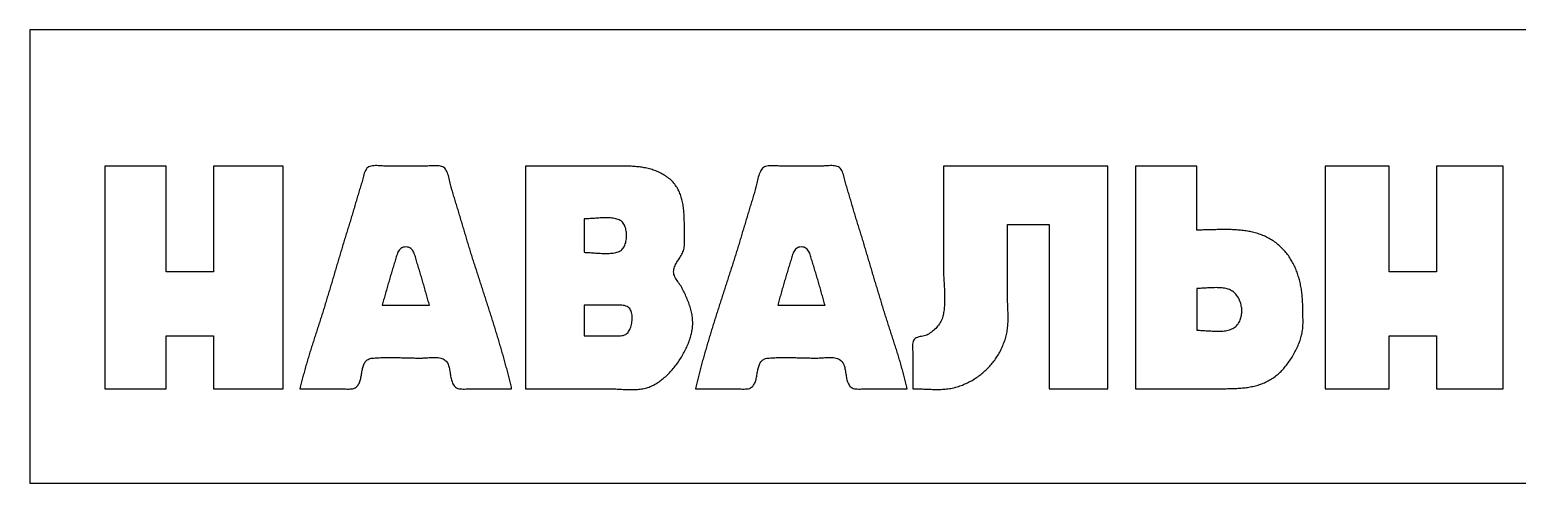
# Model space of a CAD drawing. Extents: x 0 to 2000, y 0 to 326.
# Drawn here: x 0 to 1068, y 0 to 326 of the extents above; entities that cross this region are included whole.
import ezdxf

# ---------------------------------------------------------------- set-up
doc = ezdxf.new("R2010")
doc.units = 0
doc.layers.add('C18', color=18, linetype='CONTINUOUS')
doc.layers.add('C7', color=7, linetype='CONTINUOUS')

msp = doc.modelspace()

# ---------------------------------------------------------------- linework, layer by layer
at = {"layer": 'C18'}
for points in [[(0, 326)], [(0, 326), (0, 0), (2000, 0), (2000, 326), (0, 326)]]:
    msp.add_lwpolyline(points, dxfattribs=at)
at = {"layer": 'C7'}
for points in [[(54, 228), (54, 68), (98, 68), (98, 106), (132, 106), (132, 68), (182, 68), (182, 228), (132, 228), (132, 152), (98, 152), (98, 228), (54, 228)], [(302.8587, 212), (302.6256, 212.8603), (302.3976, 213.787), (302.1701, 214.7682), (301.9389, 215.7917), (301.6996, 216.8456), (301.448, 217.9176), (301.1796, 218.9958), (300.8902, 220.0681), (300.5754, 221.1225), (300.2309, 222.1469), (299.8524, 223.1292), (299.4354, 224.0574), (298.9758, 224.9193), (298.4692, 225.7031), (297.9112, 226.3966), (297.2867, 226.9553), (296.5518, 227.3978), (295.7228, 227.7359), (294.8158, 227.9817), (293.8468, 228.1471), (292.832, 228.2442), (291.7875, 228.2849), (290.7295, 228.2813), (289.674, 228.2453), (288.6373, 228.189), (287.6354, 228.1243), (286.6844, 228.0632), (285.8006, 228.0178), (285, 228), (255, 228), (254.1737, 228.0181), (253.2694, 228.0645), (252.3027, 228.127), (251.2896, 228.1935), (250.2459, 228.2519), (249.1876, 228.2901), (248.1305, 228.2959), (247.0906, 228.2572), (246.0835, 228.1619), (245.1254, 227.9978), (244.232, 227.7529), (243.4192, 227.4151), (242.7029, 226.9722), (242.0438, 226.3706), (241.4698, 225.6422), (240.9715, 224.808), (240.5394, 223.8889), (240.1642, 222.9059), (239.8365, 221.8801), (239.5469, 220.8323), (239.2859, 219.7837), (239.0442, 218.7552), (238.8124, 217.7677), (238.5811, 216.8423), (238.341, 216), (238.041, 215.0352), (237.7429, 214.0699), (237.4466, 213.104), (237.152, 212.1376), (236.859, 211.1707), (236.5673, 210.2034), (236.277, 209.2357), (235.9877, 208.2676), (235.6994, 207.2993), (235.4121, 206.3306), (235.1254, 205.3617), (234.8394, 204.3926), (234.5538, 203.4234), (234.2685, 202.4541), (233.9835, 201.4847), (233.6985, 200.5153), (233.4134, 199.5459), (233.1282, 198.5766), (232.8426, 197.6074), (232.5566, 196.6383), (232.2699, 195.6694), (231.9825, 194.7008), (231.6943, 193.7324), (231.405, 192.7643), (231.1146, 191.7966), (230.8229, 190.8292), (230.5299, 189.8623), (230.2353, 188.8959), (229.939, 187.93), (229.641, 186.9647), (229.341, 186), (229.0401, 185.0346), (228.7402, 184.069), (228.441, 183.1031), (228.1427, 182.1369), (227.8452, 181.1705), (227.5484, 180.2039), (227.2523, 179.2371), (226.9569, 178.27), (226.6622, 177.3027), (226.3681, 176.3353), (226.0746, 175.3676), (225.7817, 174.3998), (225.4894, 173.4318), (225.1976, 172.4636), (224.9063, 171.4953), (224.6155, 170.5268), (224.3251, 169.5582), (224.0352, 168.5894), (223.7456, 167.6206), (223.4564, 166.6516), (223.1676, 165.6825), (222.879, 164.7133), (222.5907, 163.744), (222.3027, 162.7747), (222.0149, 161.8053), (221.7273, 160.8358), (221.4399, 159.8662), (221.1526, 158.8967), (220.8655, 157.9271), (220.5784, 156.9574), (220.2914, 155.9877), (220.0044, 155.0181), (219.7174, 154.0484), (219.4304, 153.0787), (219.1434, 152.1091), (218.8563, 151.1395), (218.569, 150.1699), (218.2817, 149.2003), (217.9942, 148.2308), (217.7065, 147.2614), (217.4185, 146.292), (217.1304, 145.3227), (216.842, 144.3535), (216.5532, 143.3843), (216.2642, 142.4153), (215.9748, 141.4464), (215.685, 140.4776), (215.3948, 139.5089), (215.1042, 138.5404), (214.8131, 137.572), (214.5215, 136.6038), (214.2294, 135.6357), (213.9368, 134.6678), (213.6436, 133.7001), (213.3498, 132.7325), (213.0554, 131.7652), (212.7603, 130.798), (212.4645, 129.8311), (212.168, 128.8644), (211.8708, 127.8979), (211.5728, 126.9317), (211.274, 125.9657), (210.9745, 125), (210.6764, 124.043), (210.377, 123.0857), (210.0762, 122.1282), (209.7742, 121.1704), (209.471, 120.2123), (209.1668, 119.254), (208.8617, 118.2954), (208.5557, 117.3365), (208.2489, 116.3773), (207.9415, 115.4178), (207.6335, 114.458), (207.325, 113.498), (207.0161, 112.5376), (206.7069, 111.577), (206.3975, 110.6161), (206.088, 109.6548), (205.7785, 108.6933), (205.4691, 107.7314), (205.1598, 106.7693), (204.8508, 105.8068), (204.5421, 104.844), (204.2339, 103.8809), (203.9263, 102.9175), (203.6193, 101.9537), (203.313, 100.9896), (203.0075, 100.0253), (202.7029, 99.0605), (202.3994, 98.0955), (202.097, 97.1301), (201.7957, 96.1643), (201.4958, 95.1983), (201.1972, 94.2319), (200.9001, 93.2651), (200.6046, 92.298), (200.3107, 91.3305), (200.0186, 90.3627), (199.7284, 89.3946), (199.4401, 88.426), (199.1538, 87.4572), (198.8696, 86.4879), (198.5877, 85.5183), (198.3081, 84.5483), (198.0309, 83.578), (197.7563, 82.6073), (197.4842, 81.6362), (197.2148, 80.6647), (196.9482, 79.6928), (196.6844, 78.7206), (196.4237, 77.748), (196.166, 76.775), (195.9114, 75.8016), (195.6601, 74.8278), (195.4122, 73.8536), (195.1677, 72.879), (194.9267, 71.904), (194.6893, 70.9286), (194.4557, 69.9528), (194.2259, 68.9766), (194, 68)], [(469.5817, 168), (469.7858, 168.9522), (469.9423, 169.9234), (470.0564, 170.9107), (470.1333, 171.9111), (470.1781, 172.9218), (470.1962, 173.9399), (470.1927, 174.9624), (470.1728, 175.9864), (470.1416, 177.009), (470.1045, 178.0274), (470.0666, 179.0386), (470.033, 180.0397), (470.0091, 181.0278), (470, 182), (470.0003, 182.9309), (470.0008, 183.8684), (470.0003, 184.8118), (469.998, 185.7604), (469.9928, 186.7136), (469.9838, 187.6706), (469.97, 188.6309), (469.9505, 189.5938), (469.9241, 190.5585), (469.8901, 191.5245), (469.8474, 192.491), (469.795, 193.4575), (469.732, 194.4232), (469.6574, 195.3875), (469.5701, 196.3498), (469.4693, 197.3092), (469.354, 198.2653), (469.2232, 199.2173), (469.0758, 200.1646), (468.911, 201.1065), (468.7278, 202.0423), (468.5251, 202.9714), (468.3021, 203.8931), (468.0577, 204.8068), (467.791, 205.7117), (467.5009, 206.6073), (467.1866, 207.4928), (466.847, 208.3677), (466.4812, 209.2311), (466.0882, 210.0826), (465.6669, 210.9213), (465.2166, 211.7467), (464.7361, 212.5581), (464.2245, 213.3548), (463.6808, 214.1362), (463.1041, 214.9015), (462.4933, 215.6502), (461.8475, 216.3815), (461.1658, 217.0949), (460.4471, 217.7895), (459.6905, 218.4649), (458.895, 219.1203), (458.0736, 219.7516), (457.2448, 220.3523), (456.4086, 220.9232), (455.5652, 221.4651), (454.7149, 221.9786), (453.8578, 222.4645), (452.9941, 222.9236), (452.1239, 223.3567), (451.2475, 223.7644), (450.365, 224.1477), (449.4766, 224.5071), (448.5825, 224.8436), (447.6828, 225.1578), (446.7777, 225.4505), (445.8675, 225.7225), (444.9523, 225.9745), (444.0322, 226.2072), (443.1074, 226.4215), (442.1782, 226.6181), (441.2447, 226.7978), (440.3071, 226.9613), (439.3656, 227.1094), (438.4203, 227.2428), (437.4714, 227.3623), (436.5191, 227.4686), (435.5636, 227.5626), (434.605, 227.6449), (433.6436, 227.7163), (432.6795, 227.7777), (431.7129, 227.8297), (430.7439, 227.8731), (429.7728, 227.9087), (428.7998, 227.9372), (427.8249, 227.9593), (426.8484, 227.976), (425.8705, 227.9878), (424.8913, 227.9956), (423.9111, 228.0001), (422.93, 228.002), (421.9481, 228.0023), (420.9657, 228.0015), (419.9829, 228.0005), (419, 228), (356, 228)], [(356, 228), (356, 68), (415, 68), (415.9328, 67.9932), (416.883, 67.974), (417.8492, 67.9442), (418.8299, 67.9053), (419.8238, 67.8591), (420.8294, 67.8072), (421.8452, 67.7514), (422.8698, 67.6932), (423.9017, 67.6345), (424.9396, 67.5769), (425.9821, 67.5221), (427.0275, 67.4717), (428.0746, 67.4275), (429.1219, 67.3911), (430.1679, 67.3642), (431.2113, 67.3486), (432.2505, 67.3458), (433.2842, 67.3577), (434.311, 67.3858), (435.3292, 67.4318), (436.3377, 67.4975), (437.3348, 67.5845), (438.3192, 67.6945), (439.2894, 67.8293), (440.244, 67.9904), (441.1816, 68.1795), (442.1007, 68.3985), (443, 68.6489), (443.8185, 68.9096), (444.6346, 69.1997), (445.4481, 69.5184), (446.2585, 69.8651), (447.0655, 70.239), (447.8688, 70.6395), (448.6679, 71.0659), (449.4626, 71.5176), (450.2524, 71.9937), (451.0371, 72.4937), (451.8163, 73.0169), (452.5896, 73.5626), (453.3566, 74.1301), (454.1171, 74.7187), (454.8707, 75.3277), (455.617, 75.9565), (456.3556, 76.6044), (457.0863, 77.2706), (457.8086, 77.9546), (458.5223, 78.6556), (459.2269, 79.3729), (459.9221, 80.1059), (460.6076, 80.8539), (461.283, 81.6162), (461.9479, 82.3921), (462.602, 83.1809), (463.245, 83.982), (463.8765, 84.7946), (464.4961, 85.6181), (465.1035, 86.4519), (465.6983, 87.2951), (466.2803, 88.1472), (466.849, 89.0074), (467.404, 89.8751), (467.9451, 90.7496), (468.4719, 91.6302), (468.984, 92.5163), (469.4811, 93.407), (469.9628, 94.3019), (470.4288, 95.2001), (470.8787, 96.101), (471.3122, 97.0039), (471.7289, 97.9081), (472.1284, 98.813), (472.5105, 99.7179), (472.8747, 100.622), (473.2208, 101.5248), (473.5483, 102.4254), (473.8569, 103.3233), (474.1463, 104.2177), (474.416, 105.1081), (474.6658, 105.9936), (474.8953, 106.8736), (475.1042, 107.7474), (475.292, 108.6143), (475.4585, 109.4738), (475.6033, 110.325), (475.726, 111.1673), (475.8264, 112)], [(580.7723, 89.3966), (581.4847, 89.023), (582.1206, 88.58), (582.6855, 88.0727), (583.1849, 87.506), (583.6242, 86.8849), (584.0088, 86.2143), (584.3443, 85.4993), (584.6362, 84.7448), (584.8899, 83.9558), (585.1108, 83.1373), (585.3045, 82.2942), (585.4763, 81.4315), (585.6319, 80.5542), (585.7766, 79.6674), (585.916, 78.7758), (586.0554, 77.8846), (586.2004, 76.9987), (586.3565, 76.1231), (586.529, 75.2628), (586.7236, 74.4227), (586.9455, 73.6078), (587.2005, 72.8231), (587.4937, 72.0735), (587.8309, 71.3642), (588.2174, 70.6999), (588.6587, 70.0857), (589.1602, 69.5267), (589.7276, 69.0277), (590.4447, 68.5765), (591.2626, 68.2392), (592.1633, 68.0016), (593.1285, 67.8494), (594.1402, 67.7685), (595.1801, 67.7445), (596.2303, 67.7632), (597.2726, 67.8105), (598.2888, 67.872), (599.2609, 67.9336), (600.1706, 67.981), (601, 68), (630, 68), (629.774, 68.9766), (629.5442, 69.9528), (629.3105, 70.9286), (629.0732, 71.904), (628.8322, 72.879), (628.5877, 73.8535), (628.3397, 74.8277), (628.0884, 75.8015), (627.8339, 76.7749), (627.5762, 77.7479), (627.3154, 78.7206), (627.0517, 79.6928), (626.785, 80.6646), (626.5156, 81.6361), (626.2435, 82.6072), (625.9689, 83.5779), (625.6917, 84.5483), (625.4121, 85.5183), (625.1301, 86.4879), (624.846, 87.4571), (624.5597, 88.426), (624.2714, 89.3945), (623.9812, 90.3627), (623.6891, 91.3305), (623.3952, 92.2979), (623.0997, 93.265), (622.8026, 94.2318), (622.504, 95.1982), (622.2041, 96.1643), (621.9028, 97.13), (621.6004, 98.0954), (621.2968, 99.0605), (620.9923, 100.0252), (620.6868, 100.9896), (620.3805, 101.9536), (620.0735, 102.9174), (619.7659, 103.8808), (619.4577, 104.8439), (619.149, 105.8067), (618.84, 106.7692), (618.5307, 107.7314), (618.2213, 108.6932), (617.9118, 109.6548), (617.6023, 110.616), (617.2929, 111.5769), (616.9837, 112.5376), (616.6749, 113.4979), (616.3664, 114.458), (616.0584, 115.4178), (615.7509, 116.3772), (615.4442, 117.3364), (615.1382, 118.2953), (614.833, 119.254), (614.5288, 120.2123), (614.2257, 121.1704), (613.9237, 122.1282), (613.6229, 123.0857), (613.3235, 124.043), (613.0255, 125), (612.7259, 125.9657), (612.4271, 126.9317), (612.1291, 127.8979), (611.8319, 128.8644), (611.5354, 129.8311), (611.2396, 130.798), (610.9446, 131.7652), (610.6501, 132.7325), (610.3563, 133.7001), (610.0631, 134.6678), (609.7705, 135.6357), (609.4784, 136.6038), (609.1868, 137.572), (608.8957, 138.5404), (608.6051, 139.509), (608.3149, 140.4776), (608.0251, 141.4464), (607.7357, 142.4153), (607.4467, 143.3844), (607.1579, 144.3535), (606.8695, 145.3227), (606.5814, 146.292), (606.2934, 147.2614), (606.0057, 148.2308), (605.7182, 149.2004), (605.4308, 150.1699), (605.1436, 151.1395), (604.8565, 152.1091), (604.5694, 153.0788), (604.2824, 154.0484), (603.9955, 155.0181), (603.7085, 155.9878), (603.4215, 156.9574), (603.1344, 157.9271), (602.8472, 158.8967), (602.5599, 159.8663), (602.2725, 160.8358), (601.9849, 161.8053), (601.6971, 162.7747), (601.4091, 163.7441), (601.1208, 164.7133), (600.8323, 165.6825), (600.5434, 166.6516), (600.2542, 167.6206), (599.9646, 168.5894), (599.6747, 169.5582), (599.3843, 170.5268), (599.0935, 171.4953), (598.8022, 172.4636), (598.5104, 173.4318), (598.218, 174.3998), (597.9252, 175.3676), (597.6317, 176.3353), (597.3376, 177.3028), (597.0429, 178.27), (596.7475, 179.2371), (596.4514, 180.2039), (596.1546, 181.1705), (595.8571, 182.1369), (595.5588, 183.1031), (595.2596, 184.069), (594.9597, 185.0346), (594.6589, 186), (594.3589, 186.9647), (594.0608, 187.93), (593.7646, 188.8959), (593.47, 189.8623), (593.1769, 190.8292), (592.8853, 191.7966), (592.5949, 192.7643), (592.3056, 193.7324), (592.0174, 194.7008), (591.73, 195.6694), (591.4433, 196.6383), (591.1573, 197.6074), (590.8717, 198.5766), (590.5864, 199.5459), (590.3013, 200.5153), (590.0164, 201.4847), (589.7313, 202.4541), (589.446, 203.4234), (589.1604, 204.3926), (588.8744, 205.3617), (588.5877, 206.3306), (588.3003, 207.2993), (588.0121, 208.2676), (587.7228, 209.2357), (587.4324, 210.2034), (587.1408, 211.1707), (586.8477, 212.1376), (586.5531, 213.104), (586.2569, 214.0699), (585.9588, 215.0352), (585.6589, 216), (585.4187, 216.8423), (585.1874, 217.7677), (584.9556, 218.7552), (584.7139, 219.7838), (584.4529, 220.8324), (584.1633, 221.8801), (583.8356, 222.9059), (583.4604, 223.8889), (583.0283, 224.808), (582.53, 225.6422), (581.956, 226.3706), (581.297, 226.9722), (580.5806, 227.4151), (579.7678, 227.7529), (578.8744, 227.9978), (577.9163, 228.1619), (576.9093, 228.2572), (575.8693, 228.2959), (574.8122, 228.2901), (573.7539, 228.2519), (572.7103, 228.1935), (571.6972, 228.127), (570.7305, 228.0645), (569.8261, 228.0181), (569, 228), (539, 228), (538.1993, 228.0178), (537.3154, 228.0632), (536.3645, 228.1243), (535.3626, 228.189), (534.3258, 228.2453), (533.2704, 228.2813), (532.2124, 228.2849), (531.1679, 228.2442), (530.1531, 228.1471), (529.1841, 227.9816), (528.277, 227.7359), (527.448, 227.3978), (526.7132, 226.9553), (526.0887, 226.3966), (525.5306, 225.7031), (525.024, 224.9193), (524.5644, 224.0574), (524.1475, 223.1292), (523.7689, 222.1469), (523.4244, 221.1225), (523.1096, 220.0681), (522.8202, 218.9958), (522.5519, 217.9176), (522.3002, 216.8456), (522.061, 215.7917), (521.8297, 214.7682), (521.6023, 213.787), (521.3742, 212.8603), (521.1412, 212), (520.8604, 211.0276), (520.5783, 210.0557), (520.2947, 209.0842), (520.0099, 208.1131), (519.724, 207.1422), (519.4369, 206.1718), (519.1487, 205.2016), (518.8597, 204.2316), (518.5697, 203.2619), (518.2791, 202.2925), (517.9877, 201.3232), (517.6957, 200.3541), (517.4032, 199.3852), (517.1103, 198.4163), (516.817, 197.4476), (516.5235, 196.479), (516.2298, 195.5104), (515.936, 194.5418), (515.6422, 193.5732), (515.3485, 192.6046), (515.0549, 191.636), (514.7616, 190.6673), (514.4686, 189.6985), (514.176, 188.7296), (513.884, 187.7605), (513.5925, 186.7913), (513.3017, 185.8219), (513.0116, 184.8522), (512.7224, 183.8823), (512.4341, 182.9122), (512.1468, 181.9418), (511.8606, 180.971), (511.5756, 180), (511.2954, 179.0455), (511.0139, 178.0912), (510.7311, 177.137), (510.447, 176.1829), (510.1617, 175.2289), (509.8752, 174.275), (509.5875, 173.3211), (509.2987, 172.3674), (509.0088, 171.4137), (508.7178, 170.4602), (508.4258, 169.5066), (508.1327, 168.5532), (507.8386, 167.5998), (507.5437, 166.6465), (507.2477, 165.6932), (506.9509, 164.74), (506.6533, 163.7868), (506.3548, 162.8337), (506.0555, 161.8806), (505.7555, 160.9275), (505.4547, 159.9745), (505.1533, 159.0215), (504.8511, 158.0686), (504.5484, 157.1156), (504.245, 156.1627), (503.9411, 155.2097), (503.6366, 154.2568), (503.3316, 153.3039), (503.0262, 152.3509), (502.7203, 151.398), (502.414, 150.4451), (502.1073, 149.4921), (501.8002, 148.5391), (501.4929, 147.5861), (501.1852, 146.6331), (500.8773, 145.68), (500.5692, 144.727), (500.2609, 143.7738), (499.9524, 142.8206), (499.6438, 141.8674), (499.3351, 140.9141), (499.0263, 139.9608), (498.7175, 139.0074), (498.4087, 138.054), (498.1, 137.1004), (497.7912, 136.1468), (497.4826, 135.1932), (497.1741, 134.2394), (496.8658, 133.2856), (496.5577, 132.3317), (496.2498, 131.3776), (495.9421, 130.4235), (495.6347, 129.4693), (495.3276, 128.515), (495.0209, 127.5605), (494.7146, 126.606), (494.4086, 125.6513), (494.1031, 124.6965), (493.7981, 123.7416), (493.4936, 122.7866), (493.1896, 121.8314), (492.8862, 120.8761), (492.5834, 119.9206), (492.2812, 118.965), (491.9797, 118.0093), (491.6789, 117.0534), (491.3788, 116.0973), (491.0795, 115.1411), (490.7809, 114.1847), (490.4832, 113.2281), (490.1863, 112.2713), (489.8903, 111.3144), (489.5953, 110.3573), (489.3011, 109.4), (489.008, 108.4425), (488.7159, 107.4848), (488.4248, 106.5269), (488.1348, 105.5689), (487.8459, 104.6106), (487.5581, 103.652), (487.2715, 102.6933), (486.9861, 101.7344), (486.7019, 100.7752), (486.4191, 99.8158), (486.1374, 98.8561), (485.8572, 97.8963), (485.5783, 96.9362), (485.3007, 95.9758), (485.0246, 95.0152), (484.75, 94.0543), (484.4768, 93.0932), (484.2052, 92.1318), (483.9351, 91.1702), (483.6666, 90.2082), (483.3997, 89.246), (483.1344, 88.2836), (482.8708, 87.3208), (482.609, 86.3578), (482.3488, 85.3944), (482.0905, 84.4308), (481.8339, 83.4669), (481.5792, 82.5026), (481.3263, 81.5381), (481.0754, 80.5733), (480.8263, 79.6081), (480.5793, 78.6426), (480.3342, 77.6768), (480.0911, 76.7106), (479.8501, 75.7442), (479.6112, 74.7774), (479.3744, 73.8102), (479.1398, 72.8427), (478.9073, 71.8749), (478.6771, 70.9067), (478.4491, 69.9381), (478.2234, 68.9692), (478, 68)], [(656, 228), (656, 155), (656.0052, 154.0627), (656.0203, 153.1129), (656.0442, 152.1513), (656.0759, 151.1787), (656.1145, 150.1959), (656.159, 149.2037), (656.2085, 148.203), (656.2618, 147.1945), (656.318, 146.1791), (656.3762, 145.1575), (656.4354, 144.1306), (656.4945, 143.0993), (656.5526, 142.0642), (656.6087, 141.0262), (656.6618, 139.9862), (656.711, 138.9449), (656.7552, 137.9032), (656.7935, 136.8618), (656.8248, 135.8216), (656.8482, 134.7834), (656.8628, 133.748), (656.8674, 132.7162), (656.8613, 131.6888), (656.8432, 130.6666), (656.8123, 129.6505), (656.7676, 128.6413), (656.7081, 127.6396), (656.6328, 126.6465), (656.5408, 125.6627), (656.4309, 124.6889), (656.3024, 123.7261), (656.1541, 122.7749), (655.9851, 121.8363), (655.7943, 120.9111), (655.581, 120), (655.3187, 119.0868), (654.9896, 118.1757), (654.5976, 117.2697), (654.147, 116.3723), (653.6418, 115.4868), (653.0863, 114.6166), (652.4846, 113.7649), (651.8408, 112.9351), (651.159, 112.1305), (650.4435, 111.3544), (649.6983, 110.6102), (648.9276, 109.9011), (648.1355, 109.2306), (647.3262, 108.602), (646.5039, 108.0185), (645.6726, 107.4836), (644.8366, 107.0004), (644, 106.5725), (643.1723, 106.2476), (642.2541, 105.9943), (641.2736, 105.7864), (640.2588, 105.5976), (639.238, 105.4017), (638.2393, 105.1725), (637.2907, 104.8836), (636.4205, 104.509), (635.6568, 104.0223), (635.0277, 103.3973), (634.5676, 102.666), (634.2315, 101.829), (634.0026, 100.9074), (633.864, 99.9221), (633.7986, 98.894), (633.7897, 97.844), (633.8203, 96.7932), (633.8736, 95.7624), (633.9325, 94.7726), (633.9803, 93.8448), (634, 93), (634, 68), (634.956, 67.9948), (635.9229, 67.9801), (636.8999, 67.9571), (637.8861, 67.9271), (638.8808, 67.8913), (639.883, 67.851), (640.892, 67.8075), (641.9069, 67.7619), (642.927, 67.7156), (643.9514, 67.6698), (644.9792, 67.6257), (646.0097, 67.5847), (647.0421, 67.5479), (648.0754, 67.5166), (649.109, 67.4921), (650.1419, 67.4756), (651.1734, 67.4684), (652.2025, 67.4717), (653.2286, 67.4868), (654.2507, 67.5149), (655.2681, 67.5573), (656.28, 67.6153), (657.2854, 67.6901), (658.2836, 67.7829), (659.2738, 67.895), (660.2551, 68.0276), (661.2267, 68.1821), (662.1879, 68.3596), (663.1376, 68.5615), (664.0753, 68.7889), (665, 69.0432), (665.9392, 69.3268), (666.8711, 69.6271), (667.7954, 69.9437), (668.712, 70.2766), (669.6207, 70.6256), (670.5213, 70.9904), (671.4136, 71.3711), (672.2974, 71.7674), (673.1725, 72.1791), (674.0388, 72.6061), (674.896, 73.0482), (675.7439, 73.5053), (676.5825, 73.9773), (677.4114, 74.4639), (678.2305, 74.965), (679.0395, 75.4805), (679.8384, 76.0101), (680.627, 76.5538), (681.4049, 77.1114), (682.1721, 77.6827), (682.9284, 78.2675), (683.6735, 78.8657), (684.4072, 79.4772), (685.1295, 80.1018), (685.8401, 80.7393), (686.5387, 81.3896), (687.2253, 82.0525), (687.8996, 82.7279), (688.5614, 83.4155), (689.2106, 84.1153), (689.847, 84.8271), (690.4703, 85.5507), (691.0804, 86.286), (691.6771, 87.0328), (692.2601, 87.7909), (692.8294, 88.5603), (693.3848, 89.3407), (693.9259, 90.1319), (694.4527, 90.9339), (694.965, 91.7465), (695.4625, 92.5695), (695.9451, 93.4027), (696.4125, 94.246), (696.8647, 95.0993), (697.3014, 95.9623), (697.7224, 96.8349), (698.1275, 97.7171), (698.5165, 98.6085), (698.8894, 99.5091), (699.2457, 100.4186), (699.5855, 101.337), (699.9084, 102.2641), (700.2143, 103.1997), (700.503, 104.1437), (700.7744, 105.0958), (701.0281, 106.056), (701.2641, 107.0241), (701.4822, 108), (701.6708, 108.9487), (701.8353, 109.9079), (701.9769, 110.8768), (702.097, 111.8545), (702.1969, 112.8404), (702.2779, 113.8336), (702.3415, 114.8333), (702.3888, 115.8388), (702.4214, 116.8493), (702.4404, 117.864), (702.4473, 118.8821), (702.4434, 119.9028), (702.4301, 120.9254), (702.4086, 121.9491), (702.3803, 122.9731), (702.3466, 123.9966), (702.3088, 125.0188), (702.2682, 126.039), (702.2262, 127.0564), (702.1841, 128.0701), (702.1433, 129.0795), (702.1051, 130.0837), (702.0708, 131.082), (702.0418, 132.0735), (702.0195, 133.0576), (702.005, 134.0333), (702, 135), (702, 186), (732, 186), (732, 68), (774, 68), (774, 228), (656, 228)], [(794, 228), (794, 68), (853, 68), (853.985, 67.9995), (854.9702, 67.9986), (855.9555, 67.9979), (856.9406, 67.9981), (857.9253, 68), (858.9095, 68.0042), (859.8931, 68.0114), (860.8757, 68.0223), (861.8573, 68.0377), (862.8377, 68.0581), (863.8167, 68.0843), (864.794, 68.1171), (865.7696, 68.157), (866.7433, 68.2048), (867.7149, 68.2612), (868.6841, 68.3268), (869.6509, 68.4024), (870.6151, 68.4887), (871.5764, 68.5864), (872.5347, 68.6961), (873.4898, 68.8185), (874.4416, 68.9544), (875.3898, 69.1045), (876.3343, 69.2694), (877.2749, 69.4498), (878.2114, 69.6464), (879.1437, 69.86), (880.0716, 70.0911), (880.9949, 70.3406), (881.9134, 70.6091), (882.8269, 70.8973), (883.7353, 71.2059), (884.6383, 71.5356), (885.5359, 71.8871), (886.4278, 72.2611), (887.3139, 72.6582), (888.194, 73.0793), (889.0678, 73.5248), (889.9353, 73.9957), (890.7962, 74.4925), (891.6503, 75.016), (892.4976, 75.5668), (893.3378, 76.1457), (894.1707, 76.7533), (894.9962, 77.3904)], [(913.6743, 109), (913.8209, 109.974), (913.9388, 110.9565), (914.0305, 111.9464), (914.0985, 112.9427), (914.1455, 113.9443), (914.174, 114.9502), (914.1866, 115.9593), (914.1857, 116.9706), (914.1741, 117.9831), (914.1543, 118.9958), (914.1287, 120.0075), (914.1001, 121.0172), (914.0709, 122.0239), (914.0437, 123.0266), (914.0211, 124.0242), (914.0057, 125.0157), (914, 126), (913.9952, 126.9537), (913.9807, 127.9101), (913.9564, 128.8688), (913.9219, 129.8294), (913.8771, 130.7916), (913.8219, 131.755), (913.7559, 132.7194), (913.679, 133.6843), (913.591, 134.6495), (913.4917, 135.6145), (913.3809, 136.5791), (913.2583, 137.5428), (913.1238, 138.5055), (912.9772, 139.4666), (912.8182, 140.4259), (912.6467, 141.3831), (912.4624, 142.3377), (912.2652, 143.2894), (912.0548, 144.238), (911.8311, 145.183), (911.5938, 146.1242), (911.3427, 147.0611), (911.0776, 147.9934), (910.7984, 148.9208), (910.5048, 149.8429), (910.1967, 150.7595), (909.8737, 151.6701), (909.5357, 152.5744), (909.1826, 153.4721), (908.814, 154.3628), (908.4299, 155.2462), (908.0299, 156.122), (907.614, 156.9897), (907.1818, 157.8491), (906.7332, 158.6999), (906.2679, 159.5415), (905.7859, 160.3739), (905.2868, 161.1965), (904.7705, 162.009), (904.2367, 162.8112), (903.6853, 163.6026), (903.1161, 164.3829), (902.5288, 165.1518), (901.9233, 165.9089), (901.2992, 166.654), (900.6566, 167.3865), (899.995, 168.1063), (899.3144, 168.8129), (898.6146, 169.5061), (897.8952, 170.1854), (897.1562, 170.8505), (896.3973, 171.5011), (895.6183, 172.1369), (894.8189, 172.7575), (893.9992, 173.3626), (893.1696, 173.9438), (892.3321, 174.5001), (891.4869, 175.0322), (890.634, 175.5404), (889.7738, 176.0253), (888.9065, 176.4875), (888.0322, 176.9273), (887.1511, 177.3455), (886.2635, 177.7424), (885.3695, 178.1186), (884.4694, 178.4747), (883.5633, 178.8111), (882.6515, 179.1283), (881.7341, 179.4269), (880.8114, 179.7074), (879.8835, 179.9703), (878.9508, 180.2162), (878.0133, 180.4455), (877.0712, 180.6587), (876.1248, 180.8565), (875.1744, 181.0393), (874.2199, 181.2075), (873.2618, 181.3619), (872.3002, 181.5028), (871.3352, 181.6307), (870.3671, 181.7463), (869.3961, 181.85), (868.4224, 181.9423), (867.4462, 182.0238), (866.4677, 182.095), (865.4871, 182.1563), (864.5046, 182.2084), (863.5204, 182.2517), (862.5348, 182.2868), (861.5478, 182.3141), (860.5597, 182.3342), (859.5708, 182.3476), (858.5811, 182.3549), (857.591, 182.3565), (856.6006, 182.3529), (855.6102, 182.3448), (854.6199, 182.3325), (853.6299, 182.3167), (852.6404, 182.2978), (851.6516, 182.2763), (850.6638, 182.2529), (849.6772, 182.2279), (848.6919, 182.202), (847.7081, 182.1756), (846.7261, 182.1492), (845.746, 182.1234), (844.7681, 182.0987), (843.7925, 182.0756), (842.8195, 182.0547), (841.8493, 182.0363), (840.882, 182.0212), (839.9179, 182.0097), (838.9571, 182.0025), (838, 182), (838, 228), (794, 228)], [(930, 228), (930, 68), (976, 68), (976, 106), (1010, 106), (1010, 68), (1058, 68), (1058, 228), (1010, 228), (1010, 152), (976, 152), (976, 228), (930, 228)], [(194, 68), (223, 68), (223.8293, 67.981), (224.739, 67.9336), (225.7111, 67.872), (226.7273, 67.8105), (227.7695, 67.7632), (228.8197, 67.7445), (229.8597, 67.7685), (230.8713, 67.8494), (231.8365, 68.0016), (232.7372, 68.2392), (233.5551, 68.5765), (234.2723, 69.0277), (234.8058, 69.4897), (235.2845, 70.0005), (235.7124, 70.5562), (236.0936, 71.1533), (236.4322, 71.7879), (236.7322, 72.4564), (236.9977, 73.1551), (237.2328, 73.8803), (237.4416, 74.6284), (237.6281, 75.3955), (237.7965, 76.1781), (237.9507, 76.9725), (238.0948, 77.7748), (238.233, 78.5815), (238.3693, 79.3889), (238.5078, 80.1933), (238.6525, 80.9909), (238.8075, 81.778), (238.9769, 82.5511), (239.1648, 83.3064), (239.3752, 84.0401), (239.6123, 84.7486), (239.88, 85.4283), (240.1825, 86.0754), (240.5238, 86.6862), (240.9081, 87.257), (241.3393, 87.7841), (241.8215, 88.2639), (242.3589, 88.6926), (242.9555, 89.0666), (243.6154, 89.3822), (244.3426, 89.6356), (245.1412, 89.8232), (246.0154, 89.9413), (246.9997, 90.0248), (247.9866, 90.0989), (248.9757, 90.1641), (249.967, 90.2207), (250.9603, 90.2691), (251.9555, 90.3098), (252.9524, 90.3432), (253.9509, 90.3697), (254.9508, 90.3898), (255.9521, 90.4037), (256.9545, 90.412), (257.958, 90.4151), (258.9624, 90.4134), (259.9675, 90.4073), (260.9732, 90.3972), (261.9794, 90.3835), (262.9859, 90.3667), (263.9926, 90.3471), (264.9994, 90.3252), (266.0061, 90.3014), (267.0125, 90.2762), (268.0186, 90.2499), (269.0242, 90.2229), (270.0291, 90.1957), (271.0332, 90.1686), (272.0364, 90.1422), (273.0385, 90.1168), (274.0394, 90.0928), (275.039, 90.0707), (276.037, 90.0508), (277.0334, 90.0336), (278.0281, 90.0195), (279.0208, 90.0089), (280.0115, 90.0023), (281, 90), (281.883, 90.014), (282.8149, 90.0519), (283.7881, 90.1069), (284.7951, 90.1726), (285.8283, 90.2423), (286.8802, 90.3095), (287.9434, 90.3676), (289.0102, 90.41), (290.0731, 90.4302), (291.1245, 90.4216), (292.1571, 90.3776), (293.1632, 90.2916), (294.1353, 90.1571), (295.0658, 89.9674), (295.9473, 89.7161), (296.7723, 89.3966), (297.4847, 89.023), (298.1206, 88.58), (298.6855, 88.0727), (299.1849, 87.506), (299.6242, 86.8849), (300.0088, 86.2144), (300.3443, 85.4993), (300.6362, 84.7448), (300.8899, 83.9558), (301.1108, 83.1373), (301.3045, 82.2942), (301.4763, 81.4315), (301.6319, 80.5542), (301.7766, 79.6674), (301.916, 78.7758), (302.0554, 77.8846), (302.2004, 76.9987), (302.3565, 76.1231), (302.529, 75.2627), (302.7236, 74.4226), (302.9455, 73.6077), (303.2005, 72.823), (303.4937, 72.0735), (303.8309, 71.3641), (304.2174, 70.6999), (304.6587, 70.0857), (305.1602, 69.5267), (305.7276, 69.0277), (306.4447, 68.5765), (307.2626, 68.2392), (308.1633, 68.0016), (309.1285, 67.8494), (310.1401, 67.7685), (311.1801, 67.7445), (312.2303, 67.7632), (313.2726, 67.8105), (314.2888, 67.872), (315.2608, 67.9336), (316.1706, 67.981), (317, 68), (346, 68), (345.7765, 68.9692), (345.5508, 69.9381), (345.3228, 70.9067), (345.0926, 71.8749), (344.8601, 72.8427), (344.6255, 73.8102), (344.3887, 74.7774), (344.1497, 75.7442), (343.9087, 76.7107), (343.6657, 77.6768), (343.4206, 78.6426), (343.1735, 79.6081), (342.9245, 80.5733), (342.6735, 81.5381), (342.4207, 82.5027), (342.1659, 83.4669), (341.9094, 84.4308), (341.651, 85.3945), (341.3909, 86.3578), (341.129, 87.3209), (340.8654, 88.2836), (340.6002, 89.2461), (340.3333, 90.2083), (340.0648, 91.1702), (339.7947, 92.1319), (339.523, 93.0933), (339.2499, 94.0544), (338.9752, 95.0152), (338.6991, 95.9759), (338.4216, 96.9362), (338.1427, 97.8963), (337.8624, 98.8562), (337.5808, 99.8158), (337.2979, 100.7753), (337.0137, 101.7344), (336.7283, 102.6934), (336.4417, 103.6521), (336.154, 104.6106), (335.8651, 105.5689), (335.575, 106.527), (335.2839, 107.4849), (334.9918, 108.4426), (334.6987, 109.4001), (334.4046, 110.3574), (334.1095, 111.3145), (333.8135, 112.2714), (333.5166, 113.2282), (333.2189, 114.1847), (332.9204, 115.1411), (332.621, 116.0974), (332.3209, 117.0534), (332.0201, 118.0093), (331.7186, 118.9651), (331.4164, 119.9207), (331.1136, 120.8762), (330.8102, 121.8315), (330.5062, 122.7867), (330.2017, 123.7417), (329.8967, 124.6966), (329.5912, 125.6514), (329.2852, 126.6061), (328.9789, 127.5606), (328.6722, 128.515), (328.3651, 129.4694), (328.0577, 130.4236), (327.7501, 131.3777), (327.4421, 132.3317), (327.134, 133.2857), (326.8257, 134.2395), (326.5172, 135.1932), (326.2086, 136.1469), (325.8999, 137.1005), (325.5911, 138.054), (325.2823, 139.0075), (324.9735, 139.9609), (324.6647, 140.9142), (324.356, 141.8675), (324.0474, 142.8207), (323.7389, 143.7739), (323.4306, 144.727), (323.1225, 145.6801), (322.8146, 146.6332), (322.5069, 147.5862), (322.1996, 148.5392), (321.8925, 149.4922), (321.5858, 150.4451), (321.2795, 151.3981), (320.9736, 152.351), (320.6682, 153.3039), (320.3632, 154.2568), (320.0587, 155.2098), (319.7548, 156.1627), (319.4514, 157.1156), (319.1487, 158.0686), (318.8465, 159.0216), (318.5451, 159.9746), (318.2443, 160.9276), (317.9443, 161.8806), (317.645, 162.8337), (317.3465, 163.7869), (317.0489, 164.74), (316.7521, 165.6932), (316.4561, 166.6465), (316.1612, 167.5998), (315.8671, 168.5532), (315.574, 169.5067), (315.282, 170.4602), (314.991, 171.4138), (314.7011, 172.3674), (314.4123, 173.3212), (314.1246, 174.275), (313.8381, 175.2289), (313.5528, 176.1829), (313.2687, 177.137), (312.9859, 178.0912), (312.7044, 179.0455), (312.4243, 180), (312.1392, 180.971), (311.853, 181.9418), (311.5658, 182.9122), (311.2775, 183.8823), (310.9882, 184.8522), (310.6982, 185.8219), (310.4074, 186.7913), (310.1159, 187.7605), (309.8238, 188.7296), (309.5312, 189.6985), (309.2383, 190.6673), (308.9449, 191.636), (308.6514, 192.6046), (308.3577, 193.5732), (308.0639, 194.5418), (307.7701, 195.5104), (307.4764, 196.479), (307.1828, 197.4476), (306.8896, 198.4163), (306.5967, 199.3852), (306.3042, 200.3541), (306.0122, 201.3232), (305.7208, 202.2925), (305.4301, 203.2619), (305.1402, 204.2316), (304.8512, 205.2016), (304.563, 206.1718), (304.2759, 207.1422), (303.99, 208.1131), (303.7052, 209.0842), (303.4216, 210.0557), (303.1395, 211.0276), (302.8588, 212)], [(423.9413, 188.9722), (423.216, 189.3318), (422.4429, 189.6456), (421.6253, 189.9162), (420.7669, 190.146), (419.8714, 190.3376), (418.9422, 190.4935), (417.9829, 190.6162), (416.9972, 190.7082), (415.9885, 190.7722), (414.9606, 190.8106), (413.9169, 190.8259), (412.8611, 190.8208), (411.7967, 190.7976), (410.7272, 190.7589), (409.6564, 190.7073), (408.5878, 190.6454), (407.5249, 190.5755), (406.4713, 190.5003), (405.4307, 190.4223), (404.4065, 190.3439), (403.4024, 190.2678), (402.422, 190.1965), (401.4688, 190.1325), (400.5464, 190.0783), (399.6584, 190.0365), (398.8084, 190.0095), (398, 190)], [(398, 190), (398, 166), (398.8084, 165.9904), (399.6584, 165.9634), (400.5464, 165.9216), (401.4688, 165.8674), (402.422, 165.8034), (403.4024, 165.732), (404.4065, 165.656), (405.4307, 165.5776), (406.4713, 165.4996), (407.5249, 165.4244), (408.5878, 165.3545), (409.6564, 165.2925), (410.7273, 165.2409), (411.7967, 165.2023), (412.8611, 165.1791), (413.9169, 165.1739), (414.9606, 165.1892), (415.9886, 165.2276), (416.9972, 165.2916), (417.9829, 165.3836), (418.9422, 165.5064), (419.8714, 165.6622), (420.767, 165.8538), (421.6254, 166.0836), (422.4429, 166.3542), (423.2161, 166.668), (423.9414, 167.0277)], [(423.9413, 167.0277), (424.5508, 167.415), (425.1169, 167.8814), (425.6394, 168.4212), (426.1184, 169.0284), (426.5538, 169.6972), (426.9457, 170.4216), (427.294, 171.1959), (427.5988, 172.0142), (427.8601, 172.8706), (428.0778, 173.7592), (428.252, 174.6742), (428.3826, 175.6098), (428.4697, 176.5599), (428.5132, 177.5189), (428.5132, 178.4809), (428.4697, 179.4399), (428.3826, 180.39), (428.252, 181.3256), (428.0778, 182.2406), (427.8601, 183.1292), (427.5989, 183.9856), (427.2941, 184.8039), (426.9457, 185.5782), (426.5539, 186.3026), (426.1184, 186.9714), (425.6395, 187.5786), (425.117, 188.1184), (424.5509, 188.5848), (423.9414, 188.9722)], [(253, 128), (287, 128), (286.7246, 128.9706), (286.4494, 129.9415), (286.1742, 130.9126), (285.899, 131.884), (285.6237, 132.8556), (285.3483, 133.8273), (285.0727, 134.7991), (284.7968, 135.7711), (284.5207, 136.743), (284.2442, 137.7151), (283.9673, 138.687), (283.69, 139.659), (283.4121, 140.6309), (283.1337, 141.6026), (282.8546, 142.5742), (282.5748, 143.5457), (282.2943, 144.5169), (282.0129, 145.4878), (281.7308, 146.4585), (281.4477, 147.4289), (281.1636, 148.3989), (280.8785, 149.3686), (280.5924, 150.3378), (280.3051, 151.3066), (280.0166, 152.2749), (279.7268, 153.2427), (279.4357, 154.2099), (279.1433, 155.1766), (278.8495, 156.1426), (278.5542, 157.108), (278.2573, 158.0727), (277.9589, 159.0367), (277.6589, 160), (277.3981, 160.8699), (277.1432, 161.7633), (276.8848, 162.6677), (276.613, 163.5708), (276.3183, 164.4602), (275.9912, 165.3236), (275.6219, 166.1486), (275.201, 166.9228), (274.7188, 167.6339), (274.1656, 168.2695), (273.5319, 168.8173), (272.8081, 169.2648), (271.9846, 169.5998), (271.0518, 169.8099), (270, 169.8827), (268.9481, 169.8099), (268.0153, 169.5998), (267.1917, 169.2648), (266.4679, 168.8173), (265.8343, 168.2695), (265.2811, 167.6339), (264.7988, 166.9228), (264.3779, 166.1486), (264.0087, 165.3236), (263.6815, 164.4602), (263.3868, 163.5708), (263.1151, 162.6677), (262.8566, 161.7633), (262.6017, 160.8699), (262.341, 160), (262.0409, 159.0367), (261.7425, 158.0727), (261.4456, 157.108), (261.1503, 156.1426), (260.8565, 155.1766), (260.5641, 154.2099), (260.273, 153.2427), (259.9832, 152.2749), (259.6947, 151.3066), (259.4074, 150.3378), (259.1213, 149.3686), (258.8362, 148.3989), (258.5521, 147.4289), (258.269, 146.4585), (257.9869, 145.4878), (257.7055, 144.5169), (257.425, 143.5457), (257.1453, 142.5742), (256.8662, 141.6026), (256.5877, 140.6309), (256.3098, 139.659), (256.0325, 138.687), (255.7556, 137.7151), (255.4791, 136.743), (255.203, 135.7711), (254.9272, 134.7991), (254.6516, 133.8273), (254.3762, 132.8556), (254.1009, 131.884), (253.8257, 130.9126), (253.5505, 129.9415), (253.2753, 128.9706), (253, 128)], [(468.5354, 140), (468.1021, 140.8001), (467.6078, 141.6088), (467.0671, 142.426), (466.4949, 143.2518), (465.9059, 144.0863), (465.315, 144.9296), (464.7369, 145.7818), (464.1865, 146.6428), (463.6785, 147.5128), (463.2277, 148.3919), (462.8489, 149.2801), (462.5569, 150.1774), (462.3664, 151.084), (462.2924, 152), (462.3306, 152.8996), (462.4605, 153.7843), (462.6728, 154.6556), (462.958, 155.5149), (463.3066, 156.3637), (463.7094, 157.2036), (464.1568, 158.0361), (464.6395, 158.8627), (465.148, 159.685), (465.6728, 160.5044), (466.2047, 161.3224), (466.7342, 162.1406), (467.2518, 162.9605), (467.7482, 163.7835), (468.2139, 164.6113), (468.6396, 165.4454), (469.0157, 166.2871), (469.3329, 167.1381), (469.5818, 168)], [(537, 128), (571, 128), (570.7246, 128.9706), (570.4494, 129.9415), (570.1742, 130.9126), (569.899, 131.884), (569.6237, 132.8556), (569.3483, 133.8273), (569.0727, 134.7991), (568.7969, 135.7711), (568.5208, 136.743), (568.2443, 137.7151), (567.9674, 138.687), (567.69, 139.659), (567.4121, 140.6309), (567.1337, 141.6026), (566.8546, 142.5742), (566.5748, 143.5457), (566.2943, 144.5169), (566.013, 145.4878), (565.7308, 146.4585), (565.4477, 147.4289), (565.1636, 148.3989), (564.8786, 149.3686), (564.5924, 150.3378), (564.3051, 151.3066), (564.0166, 152.2749), (563.7268, 153.2427), (563.4358, 154.2099), (563.1433, 155.1766), (562.8495, 156.1426), (562.5542, 157.108), (562.2573, 158.0727), (561.9589, 159.0367), (561.6589, 160), (561.3981, 160.8699), (561.1433, 161.7633), (560.8848, 162.6677), (560.613, 163.5708), (560.3183, 164.4602), (559.9912, 165.3236), (559.6219, 166.1485), (559.201, 166.9228), (558.7188, 167.6339), (558.1656, 168.2695), (557.5319, 168.8173), (556.8081, 169.2648), (555.9846, 169.5998), (555.0517, 169.8099), (554, 169.8827), (552.9482, 169.8099), (552.0153, 169.5998), (551.1918, 169.2648), (550.468, 168.8173), (549.8343, 168.2695), (549.2811, 167.6339), (548.7989, 166.9228), (548.3779, 166.1486), (548.0087, 165.3236), (547.6815, 164.4602), (547.3869, 163.5708), (547.1151, 162.6677), (546.8566, 161.7633), (546.6017, 160.8699), (546.341, 160), (546.0409, 159.0367), (545.7425, 158.0727), (545.4456, 157.108), (545.1503, 156.1426), (544.8565, 155.1766), (544.5641, 154.2099), (544.273, 153.2427), (543.9833, 152.2749), (543.6948, 151.3066), (543.4075, 150.3378), (543.1213, 149.3686), (542.8362, 148.3989), (542.5522, 147.4289), (542.2691, 146.4585), (541.9869, 145.4878), (541.7056, 144.5169), (541.4251, 143.5457), (541.1453, 142.5742), (540.8662, 141.6026), (540.5877, 140.6309), (540.3099, 139.659), (540.0325, 138.687), (539.7556, 137.7151), (539.4791, 136.743), (539.203, 135.7711), (538.9272, 134.7991), (538.6516, 133.8273), (538.3762, 132.8556), (538.1009, 131.884), (537.8257, 130.9126), (537.5505, 129.9415), (537.2753, 128.9706), (537, 128)], [(475.8263, 112), (475.9197, 113.0318), (475.9782, 114.058), (476.003, 115.0789), (475.9951, 116.0943), (475.9558, 117.1045), (475.8862, 118.1095), (475.7874, 119.1094), (475.6605, 120.1043), (475.5067, 121.0943), (475.3271, 122.0794), (475.1229, 123.0598), (474.8953, 124.0356), (474.6452, 125.0068), (474.374, 125.9736), (474.0827, 126.936), (473.7725, 127.894), (473.4444, 128.8479), (473.0998, 129.7977), (472.7396, 130.7435), (472.365, 131.6853), (471.9772, 132.6233), (471.5773, 133.5576), (471.1665, 134.4882), (470.7459, 135.4152), (470.3166, 136.3388), (469.8797, 137.2589), (469.4365, 138.1758), (468.988, 139.0894), (468.5355, 140)], [(838, 140), (838, 110), (838.8661, 109.9904), (839.7692, 109.9635), (840.7061, 109.922), (841.6733, 109.8687), (842.6675, 109.8063), (843.6853, 109.7376), (844.7233, 109.6654), (845.7782, 109.5923), (846.8466, 109.5212), (847.9251, 109.4548), (849.0104, 109.3959), (850.0991, 109.3471), (851.1879, 109.3113), (852.2733, 109.2913), (853.3521, 109.2897), (854.4208, 109.3093), (855.4761, 109.3529), (856.5146, 109.4232), (857.533, 109.523), (858.5278, 109.655), (859.4958, 109.8221), (860.4335, 110.0269), (861.3377, 110.2721), (862.2048, 110.5606), (863.0316, 110.8952), (863.8148, 111.2785), (864.5468, 111.7088), (865.2323, 112.1859), (865.8715, 112.7071), (866.4651, 113.2698), (867.0134, 113.8713), (867.517, 114.5092), (867.9764, 115.1807), (868.392, 115.8832), (868.7644, 116.6142), (869.0939, 117.3709), (869.3811, 118.1509), (869.6264, 118.9515), (869.8304, 119.77), (869.9936, 120.6039), (870.1163, 121.4505), (870.1991, 122.3073), (870.2424, 123.1716), (870.2469, 124.0407), (870.2128, 124.9122), (870.1407, 125.7834), (870.0312, 126.6516), (869.8846, 127.5142), (869.7015, 128.3687), (869.4822, 129.2124), (869.2275, 130.0427), (868.9376, 130.857), (868.613, 131.6526), (868.2544, 132.427), (867.862, 133.1776), (867.4365, 133.9017), (866.9783, 134.5968), (866.4879, 135.2601), (865.9658, 135.8891), (865.4123, 136.4812), (864.8281, 137.0338), (864.2137, 137.5442), (863.5694, 138.0099), (862.8958, 138.4282), (862.1318, 138.8281), (861.3283, 139.1792), (860.4883, 139.4843), (859.6147, 139.7461), (858.7106, 139.9672), (857.7789, 140.1503), (856.8228, 140.2981), (855.8451, 140.4134), (854.849, 140.4988), (853.8374, 140.5571), (852.8133, 140.5909), (851.7797, 140.603), (850.7396, 140.596), (849.6961, 140.5726), (848.6522, 140.5356), (847.6108, 140.4877), (846.575, 140.4315), (845.5478, 140.3697), (844.5322, 140.3051), (843.5312, 140.2404), (842.5477, 140.1782), (841.5849, 140.1212), (840.6457, 140.0722), (839.7332, 140.0339), (838.8502, 140.0089), (838, 140)], [(429.682, 126.5432), (428.8393, 127.0242), (427.94, 127.3944), (426.9943, 127.6675), (426.0126, 127.8571), (425.0052, 127.9769), (423.9824, 128.0408), (422.9546, 128.0624), (421.9321, 128.0554), (420.9253, 128.0335), (419.9445, 128.0104), (419, 128), (398, 128)], [(398, 128), (398, 106), (418, 106), (418.9669, 105.9863), (419.9687, 105.9557), (420.9945, 105.9244), (422.0335, 105.9082), (423.0749, 105.9233), (424.108, 105.9856), (425.1219, 106.1112), (426.106, 106.3161), (427.0494, 106.6162), (427.9414, 107.0277)], [(427.9413, 107.0277), (428.5024, 107.3942), (429.0339, 107.8579), (429.5343, 108.4107), (430.0022, 109.0443), (430.436, 109.7507), (430.8342, 110.5215), (431.1955, 111.3487), (431.5182, 112.224), (431.801, 113.1393), (432.0423, 114.0864), (432.2407, 115.057), (432.3947, 116.0431), (432.5028, 117.0365), (432.5635, 118.0288), (432.5754, 119.0121), (432.5369, 119.9781), (432.4466, 120.9185), (432.3031, 121.8253), (432.1048, 122.6903), (431.8502, 123.5052), (431.538, 124.262), (431.1665, 124.9523), (430.7343, 125.5681), (430.24, 126.1011), (429.6821, 126.5432)], [(894.9961, 77.3904), (895.6798, 77.9479), (896.3609, 78.5328), (897.0385, 79.1441), (897.7121, 79.7807), (898.3811, 80.4415), (899.0447, 81.1255), (899.7024, 81.8316), (900.3535, 82.5589), (900.9974, 83.3062), (901.6335, 84.0725), (902.2611, 84.8568), (902.8796, 85.658), (903.4883, 86.4751), (904.0866, 87.307), (904.6739, 88.1527), (905.2495, 89.0111), (905.8128, 89.8812), (906.3632, 90.762), (906.9, 91.6523), (907.4226, 92.5512), (907.9304, 93.4576), (908.4226, 94.3705), (908.8988, 95.2887), (909.3582, 96.2113), (909.8002, 97.1373), (910.2242, 98.0655), (910.6295, 98.9949), (911.0156, 99.9245), (911.3816, 100.8532), (911.7272, 101.78), (912.0515, 102.7039), (912.3539, 103.6237), (912.6339, 104.5385), (912.8908, 105.4472), (913.1239, 106.3487), (913.3326, 107.2421), (913.5163, 108.1261), (913.6744, 109)], [(478, 68), (507, 68), (507.8293, 67.981), (508.739, 67.9336), (509.7111, 67.872), (510.7273, 67.8105), (511.7695, 67.7632), (512.8197, 67.7445), (513.8597, 67.7685), (514.8713, 67.8494), (515.8365, 68.0016), (516.7372, 68.2392), (517.5551, 68.5765), (518.2723, 69.0277), (518.8058, 69.4897), (519.2845, 70.0005), (519.7124, 70.5562), (520.0936, 71.1533), (520.4322, 71.7879), (520.7322, 72.4564), (520.9977, 73.1551), (521.2328, 73.8803), (521.4416, 74.6284), (521.6282, 75.3955), (521.7965, 76.1781), (521.9507, 76.9725), (522.0948, 77.7748), (522.233, 78.5815), (522.3693, 79.3889), (522.5078, 80.1933), (522.6525, 80.9909), (522.8075, 81.778), (522.977, 82.5511), (523.1648, 83.3064), (523.3753, 84.0401), (523.6123, 84.7486), (523.8801, 85.4283), (524.1826, 86.0754), (524.5239, 86.6862), (524.9081, 87.257), (525.3393, 87.7841), (525.8216, 88.2639), (526.359, 88.6926), (526.9556, 89.0666), (527.6154, 89.3822), (528.3426, 89.6356), (529.1412, 89.8232), (530.0154, 89.9413), (530.9997, 90.0248), (531.9866, 90.0989), (532.9757, 90.1641), (533.967, 90.2207), (534.9603, 90.2691), (535.9555, 90.3098), (536.9524, 90.3432), (537.9509, 90.3697), (538.9508, 90.3898), (539.9521, 90.4037), (540.9545, 90.412), (541.958, 90.4151), (542.9624, 90.4134), (543.9675, 90.4073), (544.9732, 90.3972), (545.9794, 90.3835), (546.9859, 90.3667), (547.9926, 90.3471), (548.9994, 90.3252), (550.0061, 90.3014), (551.0125, 90.2762), (552.0186, 90.2499), (553.0242, 90.2229), (554.0291, 90.1957), (555.0332, 90.1686), (556.0364, 90.1422), (557.0385, 90.1168), (558.0394, 90.0928), (559.039, 90.0707), (560.037, 90.0508), (561.0334, 90.0336), (562.0281, 90.0195), (563.0208, 90.0089), (564.0115, 90.0023), (565, 90), (565.883, 90.014), (566.8149, 90.0519), (567.7881, 90.1069), (568.7951, 90.1726), (569.8283, 90.2423), (570.8802, 90.3095), (571.9434, 90.3676), (573.0102, 90.41), (574.0731, 90.4302), (575.1246, 90.4216), (576.1572, 90.3776), (577.1633, 90.2916), (578.1354, 90.1571), (579.0659, 89.9674), (579.9474, 89.7161), (580.7724, 89.3966)]]:
    msp.add_lwpolyline(points, dxfattribs=at)

doc.saveas('drawing.dxf')
